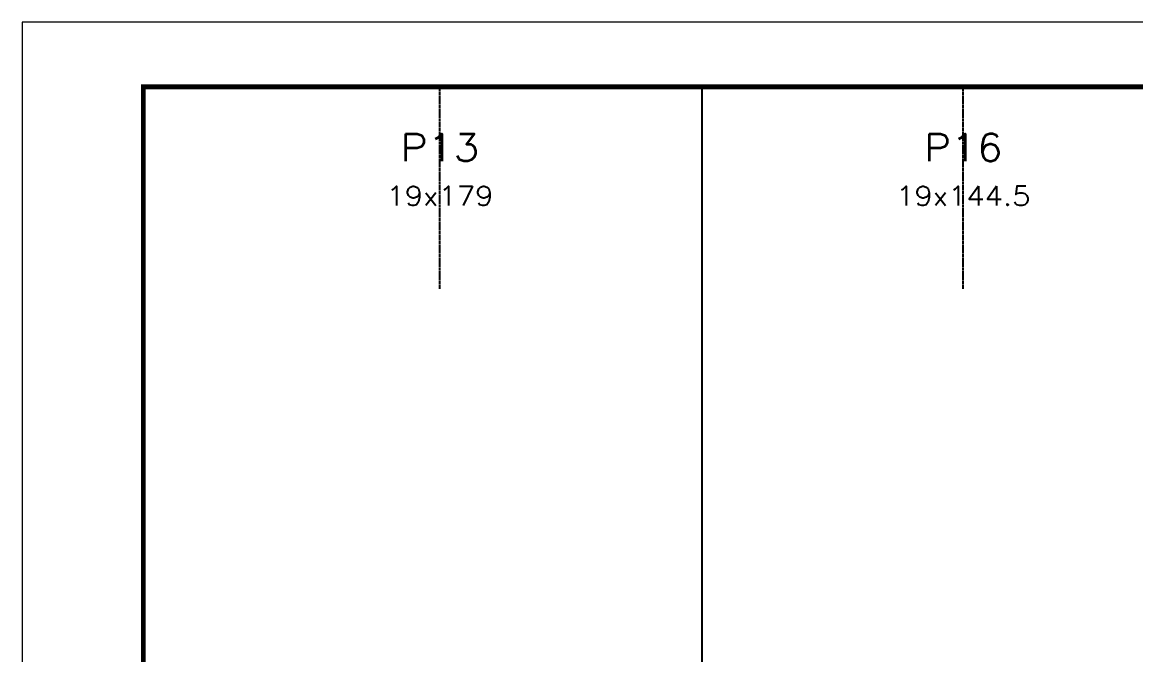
# Model space of a CAD drawing. Extents: x 14400 to 27878, y -21631 to 6985.
# Drawn here: x 19168 to 19858, y -7190 to -6798 of the extents above; entities that cross this region are included whole.
import ezdxf
from ezdxf.enums import TextEntityAlignment as Align

# ---------------------------------------------------------------- set-up
doc = ezdxf.new("R2010")
doc.units = 0
doc.linetypes.add('DASHED', pattern=[0.75, 0.5, -0.25])
doc.linetypes.add('HIDDEN', pattern=[0.375, 0.25, -0.125])
for name, color, linetype in [('COTA', 241, 'Continuous'), ('Texto de Titulo', 7, 'Continuous'), ('Texto Qtd Sarr', 242, 'Continuous')]:
    doc.layers.add(name, color=color, linetype=linetype)
for name, color, linetype, lineweight in [('Folhas', 255, 'Continuous', 9), ('SARRAFO DE PRESSAO', 251, 'DASHED', 9), ('Texto Seção', 7, 'Continuous', 15)]:
    doc.layers.add(name, color=color, linetype=linetype, lineweight=lineweight)
doc.styles.add('ROMANS', font='romans.shx')

# ---------------------------------------------------------------- blocks, each defined once
blk = doc.blocks.new('9999999999')
at = {"layer": 'Folhas'}
blk.add_lwpolyline([(98138.98, 34190.21), (99623.98, 34190.21), (99623.98, 35240.21), (98138.98, 35240.21)], close=True, dxfattribs=at)
at = {"layer": 'Folhas', "color": 30, "const_width": 3}
blk.add_lwpolyline([(98213.98, 34230.21), (99583.98, 34230.21), (99583.98, 35200.21), (98213.98, 35200.21)], close=True, dxfattribs=at)
blk = doc.blocks.new('titulo1')
at = {"layer": 'Defpoints', "color": 252, "linetype": 'HIDDEN', "ltscale": 2}
blk.add_line((0, 0), (0, 125), dxfattribs=at)
at = {"layer": 'Defpoints', "style": 'ROMANS', "oblique": 15}
blk.add_attdef('FOLHA', text='', height=10, dxfattribs=at).set_placement((0, 15.58), align=Align.MIDDLE_CENTER)
at = {"layer": 'Texto Qtd Sarr', "color": 3, "style": 'ROMANS', "oblique": 15}
for tag, height, p in [('TITULO', 17, (0, 71.45)), ('SEÇÃO', 12, (0, 41.55))]:
    blk.add_attdef(tag, text='', height=height, dxfattribs=at).set_placement(p, align=Align.MIDDLE_CENTER)

msp = doc.modelspace()

# ---------------------------------------------------------------- linework, layer by layer
at = {"layer": 'COTA'}
msp.add_line((19589.43, -6838.17), (19589.43, -7608.93), dxfattribs=at)

# ---------------------------------------------------------------- block references
at = {"layer": 'SARRAFO DE PRESSAO', "color": 6, "linetype": 'ByBlock'}
msp.add_blockref('9999999999', (-78970.51, -42038.38), dxfattribs=at)
at = {"layer": 'Texto Seção'}
ref = msp.add_blockref('titulo1', (19427.16, -6963.17), dxfattribs=at)
ref.add_attrib('TITULO', 'P13', dxfattribs={"layer": 'Texto de Titulo', "color": 7, "height": 17, "style": 'ROMANS', "width": 1.1}).set_placement((19427.16, -6875.67), align=Align.MIDDLE_CENTER)
ref.add_attrib('SEÇÃO', '19x179', dxfattribs={"layer": 'Texto de Titulo', "color": 7, "height": 12, "style": 'ROMANS', "width": 1.1}).set_placement((19427.16, -6905.67), align=Align.MIDDLE_CENTER)
ref = msp.add_blockref('titulo1', (19751.31, -6963.17), dxfattribs=at)
ref.add_attrib('TITULO', 'P16', dxfattribs={"layer": 'Texto de Titulo', "color": 7, "height": 17, "style": 'ROMANS', "width": 1.1}).set_placement((19751.31, -6875.67), align=Align.MIDDLE_CENTER)
ref.add_attrib('SEÇÃO', '19x144.5', dxfattribs={"layer": 'Texto de Titulo', "color": 7, "height": 12, "style": 'ROMANS', "width": 1.1}).set_placement((19751.31, -6905.67), align=Align.MIDDLE_CENTER)

doc.saveas('drawing.dxf')
